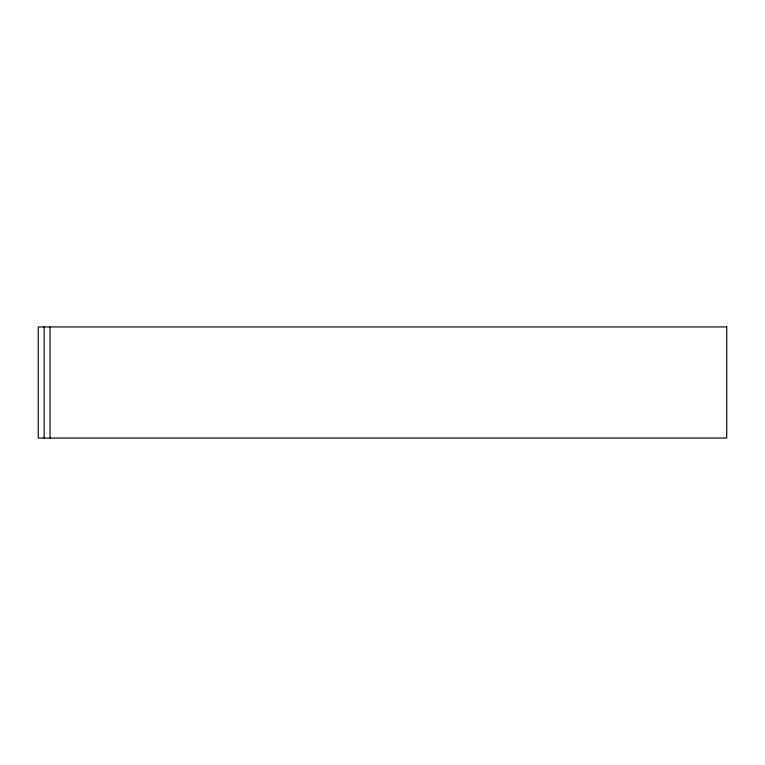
<?xml version="1.0" encoding="UTF-8"?>
<svg xmlns="http://www.w3.org/2000/svg" width="765" height="765" viewBox="0 0 765 765"><rect width="100%" height="100%" fill="white"/><g stroke="black" fill="none" stroke-linecap="round" stroke-linejoin="round"><path stroke-width="1.15" d="M50.031 326.951L50.031 438.049M44.14 326.951L44.14 438.049M726.75 326.951L38.25 326.951L38.25 438.049L726.75 438.049L726.75 326.951"/></g></svg>
